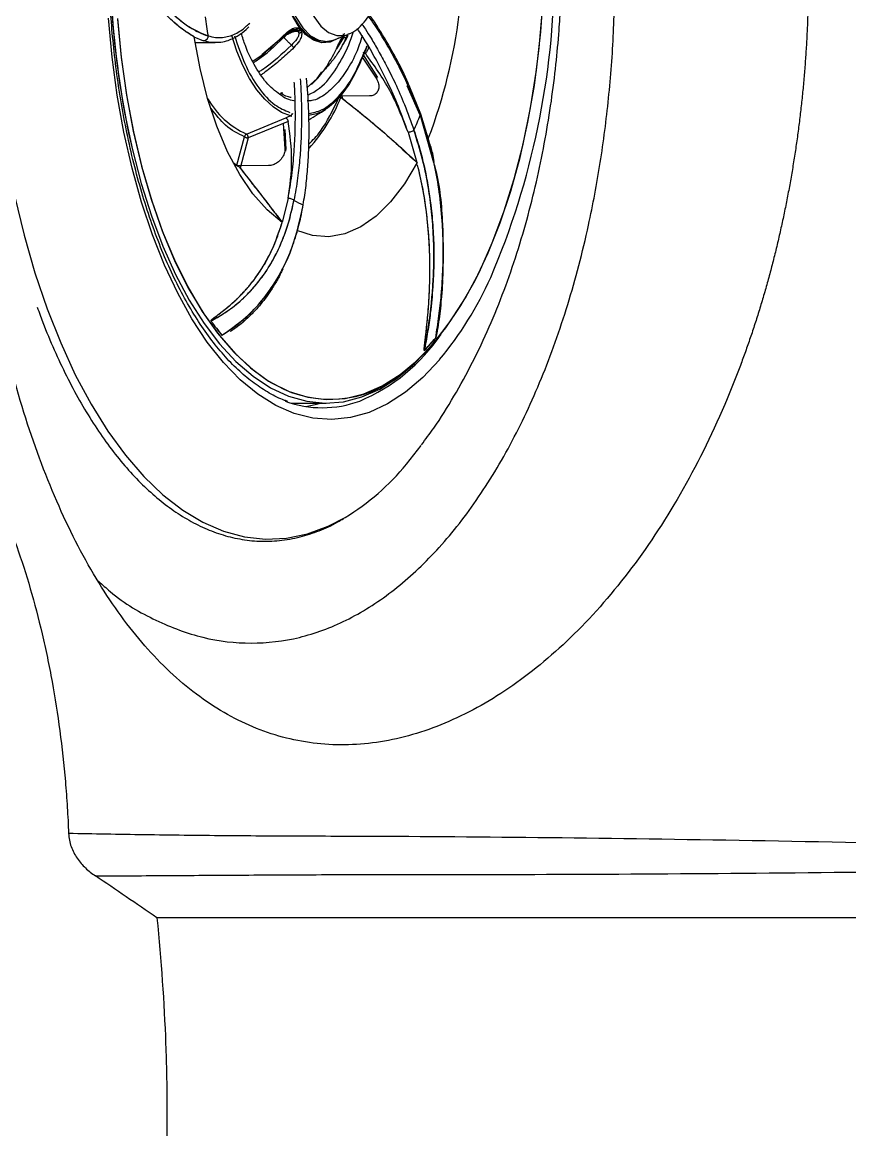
# Model space of a CAD drawing. Header units: inches. Extents: x 0 to 84, y -22 to 124.
# Drawn here: x 9.731 to 13.207, y 15.15 to 19.805 of the extents above; entities that cross this region are included whole.
import ezdxf

# ---------------------------------------------------------------- set-up
doc = ezdxf.new("R2010")
doc.units = ezdxf.units.IN
doc.header["$MEASUREMENT"] = 0
doc.layers.add('1', color=4, linetype='Continuous')
doc.layers.add('BDIM_CYAN', color=4, linetype='Continuous')

# ---------------------------------------------------------------- blocks, each defined once
blk = doc.blocks.new('2020 RELAY')
at = {"layer": '1', "color": 3, "linetype": 'Continuous', "lineweight": 25}
for points, knots in [([(13.0329, 19.54), (13.033, 19.5289), (13.0331, 19.5067), (13.0329, 19.4735), (13.0326, 19.4402), (13.032, 19.407), (13.0312, 19.3738), (13.0302, 19.3406), (13.029, 19.3074), (13.0276, 19.2743), (13.026, 19.2411), (13.0241, 19.208), (13.022, 19.175), (13.0197, 19.142), (13.0172, 19.109), (13.0145, 19.076), (13.0116, 19.0432), (13.0085, 19.0103), (13.0051, 18.9775), (13.0015, 18.9448), (12.9978, 18.9122), (12.9938, 18.8796), (12.9896, 18.8471), (12.9852, 18.8146), (12.9805, 18.7822), (12.9757, 18.7499), (12.9706, 18.7177), (12.9654, 18.6856), (12.9599, 18.6536), (12.9542, 18.6216), (12.9484, 18.5898), (12.9423, 18.558), (12.936, 18.5264), (12.9295, 18.4948), (12.9228, 18.4634), (12.9159, 18.4321), (12.9088, 18.4009), (12.9014, 18.3698), (12.8939, 18.3388), (12.8862, 18.308), (12.8783, 18.2773), (12.8702, 18.2467), (12.8619, 18.2163), (12.8534, 18.186), (12.8447, 18.1558), (12.8358, 18.1258), (12.8267, 18.0959), (12.8174, 18.0662), (12.808, 18.0366), (12.7983, 18.0072), (12.7885, 17.978), (12.7784, 17.9489), (12.7682, 17.9199), (12.7578, 17.8912), (12.7472, 17.8626), (12.7365, 17.8342), (12.7255, 17.8059), (12.7144, 17.7779), (12.7031, 17.75), (12.64, 17.5977), (12.5117, 17.335), (12.2944, 17.0022), (12.0525, 16.724), (11.7929, 16.5066), (11.5233, 16.3547), (11.2513, 16.2717), (10.9838, 16.2598), (10.7275, 16.3194), (10.4874, 16.4489), (10.2675, 16.6451), (10.071, 16.9036), (9.9003, 17.219), (9.7569, 17.5845), (9.642, 17.9927), (9.5562, 18.4346), (9.5159, 18.7685), (9.4989, 18.9732), (9.4938, 19.0435), (9.4893, 19.1141), (9.4854, 19.1849), (9.4822, 19.2558), (9.4796, 19.3269), (9.4777, 19.3981), (9.4764, 19.4693), (9.476, 19.5169), (9.4759, 19.5406)], [0, 0, 0, 0, 0.003233, 0.006466, 0.009699, 0.012933, 0.016166, 0.019399, 0.022632, 0.025865, 0.029099, 0.032332, 0.035565, 0.038798, 0.042032, 0.045265, 0.048498, 0.051731, 0.054964, 0.058198, 0.061431, 0.064664, 0.067897, 0.07113, 0.074363, 0.077596, 0.080829, 0.084062, 0.087295, 0.090528, 0.093761, 0.096994, 0.100227, 0.10346, 0.106693, 0.109926, 0.113159, 0.116391, 0.119624, 0.122857, 0.12609, 0.129322, 0.132555, 0.135787, 0.13902, 0.142253, 0.145485, 0.148718, 0.15195, 0.155183, 0.158415, 0.161648, 0.16488, 0.168112, 0.171345, 0.174577, 0.177809, 0.181042, 0.184274, 0.187506, 0.23438, 0.281255, 0.328137, 0.375025, 0.421915, 0.468798, 0.515672, 0.562545, 0.609424, 0.656306, 0.703187, 0.750065, 0.796942, 0.843826, 0.890719, 0.937613, 0.944546, 0.951479, 0.958412, 0.965344, 0.972276, 0.979208, 0.986139, 0.99307, 1, 1, 1, 1]), ([(10.0511, 16.9562), (10.0673, 16.9412), (10.1441, 16.8699), (10.2913, 16.7863), (10.49, 16.7107), (10.6927, 16.6878), (10.8948, 16.7112), (11.0933, 16.7841), (11.2834, 16.904), (11.4637, 17.068), (11.6311, 17.2749), (11.7827, 17.5218), (11.9151, 17.8036), (12.0257, 18.1138), (12.1059, 18.4208), (12.1609, 18.7132), (12.1957, 18.9844), (12.217, 19.2609), (12.2187, 19.447), (12.2195, 19.5401)], [0, 0, 0, 0, 0.017488, 0.083183, 0.148303, 0.213991, 0.279693, 0.344813, 0.410493, 0.475144, 0.540659, 0.606978, 0.672409, 0.738007, 0.803462, 0.852586, 0.901734, 0.95087, 1, 1, 1, 1]), ([(8.1482, 15.9179), (8.1518, 16.0638), (8.1594, 16.2071), (8.1774, 16.4182), (8.1844, 16.4882), (8.2005, 16.6241), (8.2096, 16.6903), (8.2296, 16.8194), (8.2406, 16.8822), (8.2585, 16.9739), (8.2648, 17.004), (8.2778, 17.0634), (8.2846, 17.0927), (8.3196, 17.2366), (8.351, 17.3412), (8.4032, 17.4832), (8.4214, 17.528), (8.4501, 17.5914), (8.46, 17.612), (8.48, 17.6516), (8.4902, 17.6706), (8.5418, 17.762), (8.5856, 17.8228), (8.6553, 17.8964), (8.6792, 17.9179), (8.7285, 17.9549), (8.7535, 17.9702), (8.8296, 18.0063), (8.8818, 18.0177), (8.949, 18.0163), (8.9625, 18.0152), (8.9898, 18.0115), (9.0035, 18.0088), (9.0447, 17.9984), (9.0722, 17.9883), (9.1546, 17.9489), (9.2095, 17.9105), (9.278, 17.8469), (9.2917, 17.8334), (9.3191, 17.8048), (9.3327, 17.7897), (9.3732, 17.7426), (9.3997, 17.7084), (9.4778, 17.5977), (9.5278, 17.5131), (9.5993, 17.3694), (9.6226, 17.3184), (9.6669, 17.2127), (9.688, 17.1578), (9.7481, 16.9869), (9.7838, 16.8648), (9.8222, 16.7014), (9.8296, 16.6681), (9.8435, 16.6012), (9.8501, 16.5675), (9.8688, 16.4655), (9.8796, 16.3966), (9.8982, 16.2566), (9.906, 16.1857), (9.9152, 16.0777), (9.9179, 16.0415), (9.9224, 15.9685), (9.9242, 15.9317), (9.9256, 15.8949)], [0, 0, 0, 0, 0.0625, 0.0625, 0.09375, 0.09375, 0.125, 0.125, 0.15625, 0.15625, 0.171875, 0.171875, 0.1875, 0.1875, 0.25, 0.25, 0.28125, 0.28125, 0.296875, 0.296875, 0.3125, 0.3125, 0.375, 0.375, 0.40625, 0.40625, 0.4375, 0.4375, 0.5, 0.5, 0.515625, 0.515625, 0.53125, 0.53125, 0.5625, 0.5625, 0.625, 0.625, 0.640625, 0.640625, 0.65625, 0.65625, 0.6875, 0.6875, 0.75, 0.75, 0.78125, 0.78125, 0.8125, 0.8125, 0.875, 0.875, 0.890625, 0.890625, 0.90625, 0.90625, 0.9375, 0.9375, 0.96875, 0.96875, 0.984375, 0.984375, 1, 1, 1, 1]), ([(17.0161, 15.7931), (16.9239, 15.7924), (16.832, 15.7928), (16.6491, 15.794), (16.558, 15.7949), (16.286, 15.7981), (16.1063, 15.8007), (15.5727, 15.8091), (15.2241, 15.8156), (14.799, 15.8239), (14.7145, 15.8256), (14.5465, 15.829), (14.4631, 15.8307), (14.2149, 15.8359), (14.052, 15.8394), (13.5714, 15.8497), (13.2617, 15.8563), (12.6645, 15.8673), (12.3772, 15.8717), (11.8252, 15.8785), (11.5605, 15.8809), (11.1805, 15.8828), (11.0568, 15.8832), (10.815, 15.884), (10.697, 15.8846), (10.4668, 15.8866), (10.3545, 15.8879), (10.1902, 15.8904), (10.1362, 15.8913), (10.0297, 15.893), (9.9773, 15.894), (9.9256, 15.8949)], [0, 0, 0, 0, 0.03125, 0.03125, 0.0625, 0.0625, 0.125, 0.125, 0.25, 0.25, 0.28125, 0.28125, 0.3125, 0.3125, 0.375, 0.375, 0.5, 0.5, 0.625, 0.625, 0.75, 0.75, 0.8125, 0.8125, 0.875, 0.875, 0.9375, 0.9375, 0.96875, 0.96875, 1, 1, 1, 1]), ([(9.9256, 15.8949), (9.9263, 15.8759), (9.9301, 15.8577), (9.9394, 15.8315), (9.9432, 15.8229), (9.9517, 15.8066), (9.9564, 15.7988), (9.9666, 15.7839), (9.9722, 15.7766), (9.984, 15.7629), (9.9902, 15.7565), (10.0095, 15.738), (10.0234, 15.727), (10.0381, 15.7171)], [0, 0, 0, 0, 0.25, 0.25, 0.375, 0.375, 0.5, 0.5, 0.625, 0.625, 0.75, 0.75, 1, 1, 1, 1]), ([(10.0381, 15.7171), (10.0887, 15.7172), (10.1401, 15.7174), (10.2444, 15.718), (10.2973, 15.7183), (10.4584, 15.7193), (10.5687, 15.7201), (10.7957, 15.7215), (10.9124, 15.7221), (11.1521, 15.7227), (11.2751, 15.7227), (11.6517, 15.7229), (11.9133, 15.7233), (12.4567, 15.726), (12.7387, 15.7281), (13.3238, 15.7339), (13.627, 15.7377), (14.0977, 15.7453), (14.2573, 15.7482), (14.5007, 15.7527), (14.5826, 15.7543), (14.7474, 15.7576), (14.8304, 15.7592), (15.2481, 15.7673), (15.5915, 15.7734), (16.1178, 15.7808), (16.2951, 15.7829), (16.5637, 15.7857), (16.6537, 15.7866), (16.7892, 15.7879), (16.8345, 15.7884), (16.9252, 15.7895), (16.9707, 15.7901), (17.0162, 15.7909)], [0, 0, 0, 0, 0.03125, 0.03125, 0.0625, 0.0625, 0.125, 0.125, 0.1875, 0.1875, 0.25, 0.25, 0.375, 0.375, 0.5, 0.5, 0.625, 0.625, 0.6875, 0.6875, 0.71875, 0.71875, 0.75, 0.75, 0.875, 0.875, 0.9375, 0.9375, 0.96875, 0.96875, 0.984375, 0.984375, 1, 1, 1, 1]), ([(10.2967, 15.5409), (10.3146, 15.3622), (10.3268, 15.1857), (10.3365, 14.9243), (10.3383, 14.8377), (10.3388, 14.7088), (10.3386, 14.6659), (10.3373, 14.5813), (10.3363, 14.5395), (10.3295, 14.3329), (10.3179, 14.1754), (10.2954, 13.9883), (10.2905, 13.9513), (10.2798, 13.8785), (10.274, 13.8425), (10.2555, 13.7373), (10.2416, 13.6704), (10.1956, 13.4795), (10.1591, 13.3648), (10.1035, 13.2391), (10.0919, 13.2149), (10.068, 13.1687), (10.0558, 13.1466), (10.0179, 13.0838), (9.9913, 13.0462), (9.9357, 12.9793), (9.9066, 12.9501), (9.8612, 12.9124), (9.8458, 12.9009), (9.8143, 12.8801), (9.7984, 12.8708), (9.7183, 12.83), (9.6518, 12.8152), (9.5663, 12.8182), (9.5491, 12.8198), (9.5144, 12.8254), (9.497, 12.8293), (9.4448, 12.8442), (9.4101, 12.8583), (9.3064, 12.913), (9.2379, 12.9658), (9.153, 13.0527), (9.1362, 13.0711), (9.1028, 13.1097), (9.0863, 13.1298), (9.0374, 13.193), (9.0055, 13.2386), (8.943, 13.337), (8.9124, 13.3897), (8.8676, 13.4742), (8.8528, 13.5032), (8.8236, 13.5632), (8.8092, 13.594), (8.7669, 13.6885), (8.7398, 13.7542), (8.688, 13.891), (8.6632, 13.9621), (8.6279, 14.0728), (8.6164, 14.1104), (8.594, 14.1868), (8.5832, 14.2254), (8.5519, 14.3426), (8.5324, 14.4224), (8.4962, 14.5856), (8.4795, 14.6689), (8.4565, 14.7965), (8.4492, 14.8396), (8.4353, 14.9262), (8.4288, 14.9696), (8.398, 15.1873), (8.3796, 15.3632), (8.3672, 15.541)], [0, 0, 0, 0, 0.0625, 0.0625, 0.09375, 0.09375, 0.109375, 0.109375, 0.125, 0.125, 0.1875, 0.1875, 0.203125, 0.203125, 0.21875, 0.21875, 0.25, 0.25, 0.3125, 0.3125, 0.328125, 0.328125, 0.34375, 0.34375, 0.375, 0.375, 0.40625, 0.40625, 0.421875, 0.421875, 0.4375, 0.4375, 0.5, 0.5, 0.515625, 0.515625, 0.53125, 0.53125, 0.5625, 0.5625, 0.625, 0.625, 0.640625, 0.640625, 0.65625, 0.65625, 0.6875, 0.6875, 0.71875, 0.71875, 0.734375, 0.734375, 0.75, 0.75, 0.78125, 0.78125, 0.8125, 0.8125, 0.828125, 0.828125, 0.84375, 0.84375, 0.875, 0.875, 0.90625, 0.90625, 0.921875, 0.921875, 0.9375, 0.9375, 1, 1, 1, 1]), ([(17.3975, 15.5409), (17.3731, 15.5409), (17.3241, 15.5409), (17.2511, 15.5409), (17.1782, 15.5409), (17.1055, 15.5409), (17.0331, 15.5409), (16.9609, 15.5409), (16.889, 15.5409), (16.8172, 15.5409), (16.7457, 15.541), (16.6744, 15.541), (16.6034, 15.541), (16.5326, 15.541), (16.462, 15.541), (16.3917, 15.541), (16.3216, 15.541), (16.2517, 15.541), (16.182, 15.541), (16.1126, 15.541), (16.0435, 15.541), (15.9745, 15.541), (15.9058, 15.541), (15.8373, 15.541), (15.7691, 15.541), (15.7011, 15.541), (15.6334, 15.541), (15.5658, 15.541), (15.4986, 15.541), (15.4315, 15.541), (15.3647, 15.541), (15.2981, 15.541), (15.2318, 15.541), (15.1657, 15.5409), (15.0999, 15.5409), (15.0343, 15.5409), (14.9689, 15.5409), (14.9038, 15.5409), (14.8389, 15.5409), (14.7742, 15.5409), (14.7098, 15.5409), (14.6457, 15.5409), (14.5817, 15.5409), (14.5181, 15.5409), (14.4546, 15.5409), (14.3914, 15.5409), (14.3285, 15.5409), (14.2657, 15.5409), (14.2033, 15.5409), (14.1411, 15.5409), (14.0791, 15.5409), (14.0173, 15.5409), (13.9558, 15.5409), (13.8946, 15.5409), (13.8336, 15.5409), (13.7728, 15.5409), (13.7123, 15.5409), (13.652, 15.5409), (13.592, 15.5409), (13.5323, 15.5409), (13.4727, 15.5409), (13.4134, 15.5409), (13.3544, 15.5409), (13.2956, 15.5409), (13.2371, 15.5409), (13.1788, 15.5409), (13.1208, 15.5409), (12.9869, 15.541), (12.7796, 15.541), (12.5032, 15.5411), (12.2329, 15.541), (11.9686, 15.5408), (11.7104, 15.5408), (11.4587, 15.5409), (11.2155, 15.541), (10.9831, 15.541), (10.7613, 15.541), (10.5905, 15.5409), (10.4646, 15.5409), (10.3797, 15.5409), (10.3243, 15.5409), (10.2966, 15.5409)], [0, 0, 0, 0, 0.008213, 0.016426, 0.024638, 0.032851, 0.041064, 0.049277, 0.05749, 0.065703, 0.073916, 0.082129, 0.090342, 0.098555, 0.106768, 0.114981, 0.123194, 0.131407, 0.139621, 0.147834, 0.156047, 0.16426, 0.172473, 0.180686, 0.188899, 0.197112, 0.205325, 0.213537, 0.22175, 0.229963, 0.238176, 0.246389, 0.254602, 0.262815, 0.271028, 0.279241, 0.287454, 0.295667, 0.30388, 0.312093, 0.320306, 0.328519, 0.336732, 0.344944, 0.353157, 0.36137, 0.369583, 0.377795, 0.386008, 0.394221, 0.402434, 0.410647, 0.418859, 0.427072, 0.435285, 0.443498, 0.451711, 0.459924, 0.468137, 0.47635, 0.484563, 0.492775, 0.500988, 0.509201, 0.517414, 0.525627, 0.53384, 0.542053, 0.582707, 0.623361, 0.664016, 0.704671, 0.745325, 0.785979, 0.82663, 0.867278, 0.907929, 0.94858, 0.96572, 0.98286, 1, 1, 1, 1])]:
    blk.add_open_spline(points, degree=3, knots=knots, dxfattribs=at)
blk.add_open_spline([(10.2965, 15.5409), (10.21, 15.6003), (10.1239, 15.6591), (10.0381, 15.7171)], degree=3, dxfattribs=at)
at = {"layer": 'BDIM_CYAN'}
for p, q in [((10.8756, 19.2746), (10.881, 19.2739)), ((10.8866, 19.2693), (10.881, 19.2739)), ((10.8896, 19.2804), (10.8986, 19.2743)), ((10.8986, 19.2743), (10.9, 19.2725)), ((10.9, 19.2725), (10.9044, 19.2617)), ((10.4514, 19.2428), (10.4917, 19.2266)), ((10.4514, 19.2428), (10.4917, 19.2266)), ((10.7376, 19.1695), (10.8301, 19.2481)), ((10.8298, 19.2417), (10.8283, 19.2436)), ((10.8882, 19.2693), (10.8866, 19.2693)), ((10.888, 19.2674), (10.8926, 19.2594)), ((10.888, 19.2674), (10.8896, 19.2674)), ((11.041, 19.2308), (11.0985, 19.2533)), ((11.0796, 19.2402), (11.051, 19.1935)), ((11.083, 19.2472), (11.0796, 19.2402)), ((11.0958, 19.2505), (11.0924, 19.2415)), ((10.4569, 19.2191), (10.5406, 19.2191)), ((11.1721, 19.1873), (11.1816, 19.2062)), ((11.1773, 19.2022), (11.1734, 19.1935)), ((11.1748, 19.1927), (11.1742, 19.1917)), ((11.1587, 19.1578), (11.22, 19.0653)), ((11.1631, 19.1674), (11.2227, 19.0721)), ((11.172, 19.1742), (11.1652, 19.1708)), ((10.9695, 19.0679), (10.9892, 19.0967)), ((10.9281, 19.0299), (10.9695, 19.0679)), ((10.8217, 19.0106), (10.8226, 19.0004)), ((11.0706, 19.0035), (11.076, 18.9841)), ((11.1895, 18.9948), (11.0734, 18.9942)), ((11.4025, 18.9137), (11.3471, 19.0369)), ((11.405, 18.9187), (11.3587, 19.0322)), ((10.6734, 18.8348), (10.8383, 18.9032)), ((10.8579, 18.9111), (10.8637, 18.9105)), ((10.8636, 18.9212), (10.868, 18.919)), ((11.4025, 18.9137), (11.4584, 18.7153)), ((11.4398, 18.8029), (11.405, 18.9186)), ((10.8478, 18.8881), (10.6803, 18.8183)), ((10.8266, 18.8792), (10.8342, 18.7719)), ((10.834, 18.8542), (10.8384, 18.7703)), ((10.6327, 18.7041), (10.665, 18.8236)), ((10.6803, 18.8183), (10.646, 18.6918)), ((11.3512, 18.842), (11.3879, 18.7156)), ((11.3512, 18.842), (11.3879, 18.7156)), ((10.8383, 18.7632), (10.8384, 18.7703)), ((10.6169, 18.7156), (10.6327, 18.7041)), ((11.3879, 18.7156), (11.3891, 18.7145)), ((11.3879, 18.7156), (11.3891, 18.7145)), ((10.62, 18.7079), (10.6421, 18.6968)), ((10.7653, 18.7021), (10.6318, 18.7014)), ((10.8476, 18.5645), (10.8222, 18.4641)), ((10.8476, 18.5645), (10.8222, 18.4641)), ((10.8608, 17.7039), (11.0081, 17.7039)), ((10.8608, 17.7039), (11.0081, 17.7039)), ((11.3451, 17.4476), (11.4067, 17.5253))]:
    blk.add_line(p, q, dxfattribs=at)
at = {"layer": 'BDIM_CYAN', "flags": 128}
for points in [[(11.484, 17.8865), (11.4135, 17.8116), (11.3403, 17.7493), (11.2648, 17.7003), (11.1877, 17.6647), (11.1094, 17.6428), (11.0306, 17.6349), (10.9517, 17.6409), (10.8733, 17.6608), (10.796, 17.6945), (10.7202, 17.7416), (10.6467, 17.802), (10.5758, 17.8752), (10.508, 17.9606), (10.4439, 18.0577), (10.3838, 18.1658), (10.3283, 18.2841), (10.2776, 18.4118), (10.2322, 18.5479), (10.1923, 18.6917), (10.1583, 18.8419), (10.1303, 18.9977), (10.1087, 19.1578), (10.0935, 19.3212)], [(11.3404, 17.8407), (11.3722, 17.8674), (11.4425, 17.9374), (11.5097, 18.0199), (11.5732, 18.1142), (11.6327, 18.2198), (11.6876, 18.3357), (11.7377, 18.4611), (11.7824, 18.5952), (11.8215, 18.7368), (11.8547, 18.885), (11.8817, 19.0387), (11.9024, 19.1967), (11.9165, 19.3579)], [(11.4618, 17.9594), (11.5288, 18.0466), (11.5921, 18.1457), (11.651, 18.2561), (11.7051, 18.3769), (11.754, 18.5072), (11.7973, 18.646), (11.8348, 18.7923), (11.866, 18.9448), (11.8909, 19.1025), (11.9091, 19.2642), (11.9206, 19.4286)], [(10.1309, 19.3169), (10.1466, 19.1564), (10.1689, 18.9993), (10.1974, 18.8469), (10.2321, 18.7003), (10.2726, 18.5604), (10.3187, 18.4285), (10.37, 18.3054), (10.4261, 18.192), (10.4866, 18.0892), (10.5511, 17.9978), (10.6191, 17.9185), (10.6901, 17.8517), (10.7635, 17.7981), (10.8301, 17.7619)], [(10.1306, 19.3207), (10.1464, 19.158), (10.169, 18.9987), (10.198, 18.8443), (10.2333, 18.6957), (10.2746, 18.5543), (10.3216, 18.4209), (10.3739, 18.2967), (10.4312, 18.1826), (10.493, 18.0795), (10.5588, 17.9881), (10.6281, 17.9091), (10.7004, 17.8432), (10.7659, 17.7965)], [(11.0604, 19.2384), (11.0589, 19.2373), (11.0243, 19.2208), (10.9888, 19.2179), (10.9537, 19.2289), (10.9201, 19.2533), (10.8892, 19.2902), (10.8621, 19.3386), (10.8396, 19.3966), (10.8226, 19.4623), (10.8116, 19.5335), (10.807, 19.6078), (10.8089, 19.6825), (10.8174, 19.7553), (10.832, 19.8236), (10.8523, 19.885), (10.8776, 19.9376), (10.9071, 19.9794)], [(11.0294, 19.2271), (11.0043, 19.2223), (10.9682, 19.2277), (10.9333, 19.2474), (10.9008, 19.2807), (10.8718, 19.3264), (10.8475, 19.3828), (10.8287, 19.4479), (10.8161, 19.5193), (10.8101, 19.5945), (10.811, 19.6707), (10.8186, 19.7452), (10.8329, 19.8153), (10.8531, 19.8784), (10.8787, 19.9324), (10.9086, 19.9751)], [(10.9792, 19.9518), (10.9504, 19.9098), (10.9261, 19.8567), (10.9072, 19.7947), (10.8944, 19.726), (10.8882, 19.6535), (10.8888, 19.5797), (10.8962, 19.5076), (10.9102, 19.44), (10.9301, 19.3794), (10.9552, 19.3282), (10.9846, 19.2883), (11.0172, 19.2613), (11.0516, 19.2482), (11.0865, 19.2495), (11.0985, 19.2533)], [(10.8811, 19.922), (10.8595, 19.8746), (10.8396, 19.8114), (10.8258, 19.7414), (10.8184, 19.6671), (10.8179, 19.5912), (10.8241, 19.5165), (10.837, 19.4457), (10.856, 19.3812), (10.8804, 19.3255), (10.9094, 19.2806), (10.9419, 19.248), (10.9767, 19.229), (11.0126, 19.2243), (11.041, 19.2308)], [(10.8228, 18.4633), (10.7597, 18.5157), (10.6999, 18.5833), (10.6443, 18.6652), (10.5936, 18.7603), (10.5486, 18.8672), (10.5097, 18.9845), (10.4777, 19.1106), (10.4529, 19.2438)], [(10.8228, 18.4633), (10.7597, 18.5157), (10.6999, 18.5833), (10.6443, 18.6652), (10.5936, 18.7603), (10.5486, 18.8672), (10.5097, 18.9845), (10.4777, 19.1106), (10.4529, 19.2438)], [(10.8579, 18.9111), (10.8205, 18.9258), (10.7842, 18.9492), (10.7493, 18.981), (10.7164, 19.0208), (10.6857, 19.0681), (10.6577, 19.1223), (10.6328, 19.1827), (10.6112, 19.2486)], [(10.154, 18.9628), (10.1621, 18.9177), (10.1935, 18.7689), (10.2307, 18.6262), (10.2736, 18.4907), (10.3218, 18.3634), (10.3749, 18.2451), (10.4326, 18.1368), (10.4944, 18.0392), (10.5599, 17.953), (10.6287, 17.8788), (10.7002, 17.8172), (10.7739, 17.7686), (10.8493, 17.7334), (10.9259, 17.7118), (11.003, 17.7039), (11.0802, 17.7099), (11.1569, 17.7297), (11.2325, 17.7631), (11.3065, 17.8099), (11.3783, 17.8698), (11.4475, 17.9423), (11.4645, 17.9626)], [(10.1764, 18.8457), (10.1935, 18.7689), (10.2308, 18.6262), (10.2736, 18.4907), (10.3218, 18.3634), (10.3749, 18.2451), (10.4326, 18.1368), (10.4944, 18.0392), (10.5599, 17.953), (10.6287, 17.8788), (10.7002, 17.8172), (10.7739, 17.7686), (10.8493, 17.7334), (10.9259, 17.7118), (11.003, 17.7039), (11.0802, 17.7099), (11.1569, 17.7297), (11.2325, 17.7631), (11.3065, 17.8099), (11.3783, 17.8698), (11.4475, 17.9423)], [(9.6674, 18.7326), (9.6986, 18.5764), (9.7387, 18.4104), (9.7845, 18.2512), (9.8359, 18.0997), (9.8925, 17.9567), (9.9539, 17.823), (10.02, 17.6994), (10.0902, 17.5866), (10.1643, 17.4851), (10.2417, 17.3956), (10.3221, 17.3185), (10.405, 17.2544), (10.49, 17.2035), (10.5765, 17.1661), (10.6641, 17.1424), (10.7523, 17.1327), (10.8405, 17.1368), (10.9284, 17.1549), (11.0155, 17.1868), (11.0866, 17.2236)], [(11.3891, 18.7145), (11.336, 18.6254), (11.2783, 18.55), (11.2169, 18.4894), (11.1525, 18.4443), (11.086, 18.4154), (11.0185, 18.4032), (10.9506, 18.4077), (10.8836, 18.4289)], [(11.3891, 18.7145), (11.336, 18.6254), (11.2783, 18.55), (11.2169, 18.4894), (11.1525, 18.4443), (11.086, 18.4154), (11.0185, 18.4032), (10.9506, 18.4077), (10.8836, 18.4289)], [(10.7659, 17.7965), (10.7752, 17.7909), (10.8518, 17.7525), (10.9298, 17.7283), (11.0084, 17.7186), (11.0872, 17.7233), (11.1654, 17.7425), (11.2426, 17.776), (11.3181, 17.8236), (11.3913, 17.8849), (11.4618, 17.9594)], [(10.9221, 17.6898), (10.9609, 17.6977), (10.9834, 17.7039)]]:
    blk.add_lwpolyline(points, dxfattribs=at)
at = {"layer": 'BDIM_CYAN'}
for centre, radius, start, end in [((13.987, 19.6235), 3.8892, 169.4498, 191.537), ((14.0336, 19.6232), 3.9354, 171.0578, 189.6609), ((9.3165, 19.6185), 2.2672, 339.3307, 6.4831), ((8.6231, 19.5438), 3.3436, 336.9076, 359.5663), ((12.5587, 19.5988), 2.0774, 187.5138, 189.7413), ((10.8891, 19.2817), 0.0143, 272.0759, 319.604), ((11.0791, 19.4205), 0.2448, 218.1455, 218.6989), ((11.0807, 19.4205), 0.2448, 218.1455, 218.6989), ((10.5397, 19.4409), 0.6079, 322.0456, 342.8628), ((10.8389, 19.2083), 0.2289, 293.4816, 321.8881), ((10.818, 19.1574), 0.3535, 209.3515, 245.8461), ((10.4194, 19.2463), 0.6988, 317.6191, 338.4272), ((10.2716, 19.3639), 1.2173, 335.1111, 338.2924), ((11.0196, 18.8259), 0.3078, 241.4295, 249.3872), ((11.0196, 18.8259), 0.3078, 241.4299, 249.3871), ((10.2846, 18.8707), 1.5515, 320.6301, 335.7106), ((11.485, 18.7296), 1.1775, 215.2814, 218.9813), ((11.485, 18.7295), 1.1775, 215.2817, 218.9835), ((10.8502, 18.4227), 0.7701, 292.7794, 326.1428), ((10.7043, 18.612), 0.9919, 316.1409, 320.2888), ((10.7127, 18.6043), 0.9805, 316.1258, 319.6508), ((10.6563, 18.653), 1.0551, 319.616, 320.24), ((8.8077, 17.4798), 2.6971, 10.2437, 10.4603), ((11.0247, 18.1938), 0.4737, 245.7516, 311.8062), ((10.9915, 18.1355), 0.451, 249.7923, 290.3575), ((10.5672, 18.0838), 1.0049, 301.1227, 320.7181)]:
    blk.add_arc(centre, radius, start, end, dxfattribs=at)
for points, knots in [([(10.846, 17.7113), (10.8416, 17.7127), (10.8156, 17.7205), (10.7686, 17.745), (10.7056, 17.7852), (10.6441, 17.8362), (10.5843, 17.8965), (10.5266, 17.9662), (10.4713, 18.0449), (10.4187, 18.1324), (10.369, 18.228), (10.3227, 18.3313), (10.2801, 18.4416), (10.2413, 18.5582), (10.2068, 18.6802), (10.1767, 18.8067), (10.1512, 18.9362), (10.1306, 19.0664), (10.1149, 19.1942), (10.1047, 19.3077), (10.0983, 19.4094), (10.094, 19.5107), (10.0935, 19.5827), (10.0931, 19.6233)], [0, 0, 0, 0, 0.011011, 0.064714, 0.117752, 0.170364, 0.222742, 0.275017, 0.327258, 0.379502, 0.431767, 0.484046, 0.536314, 0.588528, 0.640618, 0.692468, 0.743872, 0.794401, 0.842988, 0.888564, 0.921058, 0.955458, 1, 1, 1, 1]), ([(10.4529, 19.2438), (10.44, 19.2513), (10.4167, 19.2648), (10.3836, 19.2906), (10.3552, 19.3159), (10.3288, 19.3421), (10.3044, 19.3686), (10.282, 19.3949), (10.2619, 19.4198), (10.2419, 19.446), (10.2188, 19.4779), (10.1944, 19.5135), (10.1709, 19.5503), (10.153, 19.5798), (10.1403, 19.6022), (10.132, 19.6177), (10.1276, 19.6269), (10.1259, 19.6314), (10.1255, 19.6329), (10.1254, 19.6336), (10.1254, 19.6338)], [0, 0, 0, 0, 0.129192, 0.232247, 0.31224, 0.390926, 0.471292, 0.530715, 0.589837, 0.648641, 0.707111, 0.793751, 0.863677, 0.916276, 0.953866, 0.980045, 0.99375, 0.997767, 0.999092, 1, 1, 1, 1]), ([(10.1254, 19.6338), (10.16, 19.5836), (10.2291, 19.4831), (10.3304, 19.3667), (10.428, 19.2814), (10.4835, 19.2587), (10.5113, 19.2473)], [0, 0, 0, 0, 0.250185, 0.500172, 0.750054, 1, 1, 1, 1]), ([(10.4529, 19.2438), (10.4447, 19.2484), (10.4287, 19.2573), (10.4042, 19.2745), (10.38, 19.2937), (10.3556, 19.3155), (10.3306, 19.3402), (10.307, 19.3657), (10.2849, 19.3914), (10.2646, 19.4163), (10.2441, 19.443), (10.2233, 19.4716), (10.2031, 19.5008), (10.1843, 19.5293), (10.1679, 19.5552), (10.1507, 19.5838), (10.1372, 19.6074), (10.1283, 19.6254), (10.1261, 19.6309), (10.1256, 19.6327), (10.1254, 19.6334), (10.1254, 19.6337), (10.1254, 19.6338)], [0, 0, 0, 0, 0.082214, 0.160818, 0.235709, 0.310013, 0.385563, 0.462417, 0.521832, 0.581671, 0.641949, 0.702679, 0.764997, 0.820556, 0.869182, 0.910723, 0.974984, 0.992345, 0.99734, 0.998943, 0.999534, 1, 1, 1, 1]), ([(10.1254, 19.6338), (10.139, 19.6137), (10.1652, 19.5746), (10.2079, 19.5155), (10.2495, 19.4618), (10.2915, 19.4122), (10.334, 19.3666), (10.3794, 19.3242), (10.4264, 19.2882), (10.4708, 19.2615), (10.4978, 19.252), (10.5113, 19.2473)], [0, 0, 0, 0, 0.097961, 0.189925, 0.309839, 0.402127, 0.500104, 0.628591, 0.750011, 0.874986, 1, 1, 1, 1]), ([(11.0978, 19.2543), (11.1021, 19.2556), (11.119, 19.2608), (11.1448, 19.2806), (11.1738, 19.3111), (11.1979, 19.3484), (11.2173, 19.3895), (11.2329, 19.4344), (11.244, 19.4789), (11.2513, 19.5216), (11.2568, 19.5682), (11.2576, 19.6023), (11.2581, 19.6232)], [0, 0, 0, 0, 0.039355, 0.156774, 0.276178, 0.391407, 0.501168, 0.605573, 0.714848, 0.796022, 0.875307, 1, 1, 1, 1]), ([(11.4077, 17.5289), (11.4251, 17.552), (11.474, 17.6172), (11.5456, 17.7327), (11.6235, 17.8745), (11.6934, 18.0231), (11.7554, 18.1764), (11.8095, 18.333), (11.8561, 18.4919), (11.8956, 18.6521), (11.928, 18.8124), (11.9537, 18.9706), (11.9728, 19.123), (11.985, 19.2565), (11.9927, 19.3758), (11.9977, 19.4934), (11.9984, 19.5769), (11.9988, 19.6231)], [0, 0, 0, 0, 0.042205, 0.119005, 0.196871, 0.27495, 0.352305, 0.428626, 0.503754, 0.577586, 0.649944, 0.720353, 0.78738, 0.849226, 0.893234, 0.94095, 1, 1, 1, 1]), ([(11.4025, 18.9137), (11.3913, 18.943), (11.3697, 18.9994), (11.3332, 19.0793), (11.295, 19.1546), (11.2537, 19.2264), (11.2174, 19.2856), (11.1933, 19.3186), (11.1848, 19.3302)], [0, 0, 0, 0, 0.192199, 0.369611, 0.548236, 0.726521, 0.903607, 1, 1, 1, 1]), ([(11.3587, 19.0322), (11.3564, 19.0376), (11.3401, 19.0781), (11.3079, 19.1404), (11.2677, 19.2139), (11.23, 19.2753), (11.2052, 19.3145), (11.1898, 19.3356), (11.189, 19.3368)], [0, 0, 0, 0, 0.048722, 0.359291, 0.594678, 0.766789, 0.987176, 1, 1, 1, 1]), ([(10.5113, 19.2473), (10.522, 19.2447), (10.5426, 19.2398), (10.5718, 19.2401), (10.5994, 19.2451), (10.6258, 19.2552), (10.6555, 19.2719), (10.6747, 19.2902), (10.6862, 19.3011)], [0, 0, 0, 0, 0.163946, 0.315278, 0.464911, 0.618234, 0.770778, 1, 1, 1, 1]), ([(10.5402, 19.2202), (10.5486, 19.2201), (10.568, 19.2199), (10.5942, 19.2273), (10.6183, 19.2371), (10.6432, 19.2513), (10.665, 19.2663), (10.6786, 19.2818), (10.6821, 19.2858)], [0, 0, 0, 0, 0.148312, 0.342072, 0.494251, 0.639817, 0.908135, 1, 1, 1, 1]), ([(10.8301, 19.2481), (10.8385, 19.2557), (10.8509, 19.2669), (10.8675, 19.274), (10.8736, 19.2745), (10.8756, 19.2746)], [0, 0, 0, 0, 0.591554, 0.865821, 1, 1, 1, 1]), ([(10.8303, 19.2499), (10.8393, 19.2584), (10.8535, 19.272), (10.8724, 19.2805), (10.883, 19.2818), (10.8874, 19.2809), (10.8896, 19.2804)], [0, 0, 0, 0, 0.471205, 0.750514, 0.876199, 1, 1, 1, 1]), ([(10.8896, 19.2804), (10.8891, 19.2795), (10.888, 19.2777), (10.8859, 19.2757), (10.8835, 19.2742), (10.8818, 19.274), (10.881, 19.2739)], [0, 0, 0, 0, 0.245407, 0.499999, 0.754592, 1, 1, 1, 1]), ([(10.881, 19.2739), (10.8825, 19.2734), (10.8853, 19.2723), (10.8872, 19.2703), (10.8882, 19.2693)], [0, 0, 0, 0, 0.506993, 1, 1, 1, 1]), ([(11.3512, 18.842), (11.3381, 18.8785), (11.3121, 18.951), (11.2676, 19.0506), (11.2222, 19.1395), (11.1797, 19.2141), (11.1513, 19.2581), (11.1386, 19.2777)], [0, 0, 0, 0, 0.231452, 0.459525, 0.665053, 0.850313, 1, 1, 1, 1]), ([(11.1584, 19.2967), (11.1632, 19.2895), (11.176, 19.2699), (11.1989, 19.233), (11.2281, 19.1833), (11.2621, 19.1206), (11.2992, 19.0453), (11.3389, 18.9548), (11.363, 18.8875), (11.3758, 18.8516)], [0, 0, 0, 0, 0.054366, 0.147256, 0.27058, 0.411219, 0.583293, 0.777436, 1, 1, 1, 1]), ([(10.5113, 19.2473), (10.5111, 19.2447), (10.5107, 19.2407), (10.5083, 19.2358), (10.5057, 19.2324), (10.5025, 19.2297), (10.4979, 19.2272), (10.4942, 19.2268), (10.4917, 19.2266)], [0, 0, 0, 0, 0.241089, 0.371167, 0.503762, 0.635799, 0.764278, 1, 1, 1, 1]), ([(10.5113, 19.2473), (10.5111, 19.2447), (10.5107, 19.2408), (10.5084, 19.236), (10.5059, 19.2326), (10.5027, 19.2298), (10.498, 19.2272), (10.4942, 19.2268), (10.4917, 19.2266)], [0, 0, 0, 0, 0.235292, 0.36364, 0.495629, 0.628267, 0.758474, 1, 1, 1, 1]), ([(10.5406, 19.2195), (10.5397, 19.2194), (10.5242, 19.2173), (10.5075, 19.2221), (10.4917, 19.2266)], [0, 0, 0, 0, 0.0579759, 1, 1, 1, 1]), ([(10.6227, 19.2478), (10.6362, 19.2072), (10.6643, 19.123), (10.7228, 19.0251), (10.7873, 18.9539), (10.8333, 18.9348), (10.8544, 18.9259)], [0, 0, 0, 0, 0.245263, 0.51005, 0.774837, 1, 1, 1, 1]), ([(10.8202, 18.9961), (10.8007, 19.0105), (10.7613, 19.0394), (10.7103, 19.1136), (10.6728, 19.1876), (10.6566, 19.2409), (10.6511, 19.2587)], [0, 0, 0, 0, 0.28878, 0.580277, 0.860139, 1, 1, 1, 1]), ([(10.6992, 19.1412), (10.7075, 19.1466), (10.7552, 19.1775), (10.7964, 19.2172), (10.8303, 19.2499)], [0, 0, 0, 0, 0.175263, 1, 1, 1, 1]), ([(10.7019, 19.1355), (10.7056, 19.1377), (10.7528, 19.1665), (10.7929, 19.2056), (10.8298, 19.2417)], [0, 0, 0, 0, 0.078531, 1, 1, 1, 1]), ([(10.8866, 19.2693), (10.8815, 19.2689), (10.8714, 19.2683), (10.8558, 19.2629), (10.841, 19.2549), (10.8325, 19.2474), (10.8283, 19.2436)], [0, 0, 0, 0, 0.25, 0.5, 0.75, 1, 1, 1, 1]), ([(10.8298, 19.2417), (10.834, 19.2455), (10.8425, 19.253), (10.8573, 19.2611), (10.8728, 19.2664), (10.883, 19.2671), (10.888, 19.2674)], [0, 0, 0, 0, 0.25, 0.5, 0.75, 1, 1, 1, 1]), ([(10.8298, 19.2417), (10.8317, 19.2394), (10.8355, 19.2348), (10.8438, 19.2258), (10.8528, 19.2167), (10.8585, 19.2113), (10.8613, 19.2087)], [0, 0, 0, 0, 0.242922, 0.500087, 0.757204, 1, 1, 1, 1]), ([(10.8301, 19.2481), (10.8306, 19.2477), (10.8318, 19.2468), (10.8323, 19.2469), (10.8319, 19.2478), (10.8308, 19.2492), (10.8303, 19.2499)], [0, 0, 0, 0, 0.242189, 0.500001, 0.757813, 1, 1, 1, 1]), ([(10.8926, 19.2594), (10.8926, 19.2574), (10.8928, 19.2535), (10.8906, 19.2447), (10.8817, 19.2283), (10.8696, 19.2167), (10.8613, 19.2087)], [0, 0, 0, 0, 0.117217, 0.235671, 0.477768, 1, 1, 1, 1]), ([(10.9044, 19.2617), (10.9046, 19.2592), (10.905, 19.2541), (10.9029, 19.2423), (10.8937, 19.2216), (10.8801, 19.2072), (10.8715, 19.198)], [0, 0, 0, 0, 0.123898, 0.249753, 0.523032, 1, 1, 1, 1]), ([(10.8896, 19.2674), (10.8904, 19.2663), (10.8919, 19.264), (10.8923, 19.2609), (10.8926, 19.2594)], [0, 0, 0, 0, 0.493006, 1, 1, 1, 1]), ([(10.9044, 19.2617), (10.9036, 19.2612), (10.9018, 19.2602), (10.8987, 19.2593), (10.8955, 19.259), (10.8935, 19.2592), (10.8926, 19.2594)], [0, 0, 0, 0, 0.253858, 0.511348, 0.762851, 1, 1, 1, 1]), ([(11.0505, 19.1923), (11.0546, 19.2016), (11.0612, 19.2162), (11.0713, 19.2356), (11.0757, 19.2429), (11.0765, 19.2443)], [0, 0, 0, 0, 0.586539, 0.922501, 1, 1, 1, 1]), ([(11.0924, 19.2415), (11.0883, 19.2328), (11.0802, 19.2157), (11.0671, 19.1922), (11.0578, 19.1778), (11.0534, 19.171)], [0, 0, 0, 0, 0.357206, 0.699694, 1, 1, 1, 1]), ([(11.159, 19.2491), (11.155, 19.2357), (11.1404, 19.1866), (11.1062, 19.1179), (11.0735, 19.0738), (11.0576, 19.0524)], [0, 0, 0, 0, 0.1614741, 0.5929288, 1, 1, 1, 1]), ([(11.0759, 19.2085), (11.0829, 19.2188), (11.0921, 19.2323), (11.0987, 19.2471), (11.1003, 19.2506)], [0, 0, 0, 0, 0.766749, 1, 1, 1, 1]), ([(11.0839, 19.256), (11.0838, 19.2555), (11.0835, 19.2545), (11.0822, 19.2535), (11.0803, 19.2531), (11.0787, 19.2534), (11.0779, 19.2535)], [0, 0, 0, 0, 0.2454057, 0.4999977, 0.754591, 1, 1, 1, 1]), ([(11.0924, 19.2415), (11.0918, 19.2409), (11.0905, 19.2396), (11.0873, 19.2388), (11.0835, 19.2389), (11.0809, 19.2397), (11.0796, 19.2402)], [0, 0, 0, 0, 0.2421821, 0.4999954, 0.7578091, 1, 1, 1, 1]), ([(10.8613, 19.2087), (10.8228, 19.1712), (10.7802, 19.1298), (10.7302, 19.0994), (10.7254, 19.0965)], [0, 0, 0, 0, 0.905569, 1, 1, 1, 1]), ([(10.8715, 19.198), (10.8633, 19.19), (10.8471, 19.1742), (10.822, 19.1518), (10.7967, 19.1304), (10.7712, 19.1102), (10.7505, 19.0946), (10.7382, 19.0861), (10.7347, 19.0836)], [0, 0, 0, 0, 0.192255, 0.381066, 0.566474, 0.748531, 0.927293, 1, 1, 1, 1]), ([(10.8715, 19.198), (10.8709, 19.1987), (10.8697, 19.2002), (10.8671, 19.2031), (10.8641, 19.2061), (10.8622, 19.2079), (10.8613, 19.2087)], [0, 0, 0, 0, 0.242182, 0.499995, 0.757809, 1, 1, 1, 1]), ([(10.9342, 18.9211), (10.9524, 18.9247), (10.9958, 18.9335), (11.0603, 18.9883), (11.1243, 19.0744), (11.1572, 19.1541), (11.1734, 19.1935)], [0, 0, 0, 0, 0.19508, 0.4656259, 0.7361718, 1, 1, 1, 1]), ([(11.1721, 19.1873), (11.1555, 19.1469), (11.1221, 19.066), (11.0574, 18.9794), (10.9939, 18.9248), (10.9515, 18.916), (10.9344, 18.9125)], [0, 0, 0, 0, 0.271915, 0.543831, 0.815746, 1, 1, 1, 1]), ([(10.9454, 19.0427), (10.9473, 19.0444), (10.9689, 19.0644), (11.0083, 19.1115), (11.0357, 19.1639), (11.0505, 19.1923)], [0, 0, 0, 0, 0.041529, 0.481317, 1, 1, 1, 1]), ([(11.0505, 19.1923), (11.0511, 19.1929), (11.0518, 19.1937), (11.0518, 19.1948), (11.0517, 19.195)], [0, 0, 0, 0, 0.814821, 1, 1, 1, 1]), ([(11.185, 19.1997), (11.1845, 19.1973), (11.1834, 19.1925), (11.1802, 19.1852), (11.1763, 19.1785), (11.1734, 19.1756), (11.172, 19.1742)], [0, 0, 0, 0, 0.252752, 0.505505, 0.755299, 1, 1, 1, 1]), ([(11.0534, 19.171), (11.053, 19.1704), (11.0482, 19.1627), (11.038, 19.1489), (11.0234, 19.1301), (11.0083, 19.1131), (10.998, 19.1019), (10.9924, 19.0967), (10.9921, 19.0964)], [0, 0, 0, 0, 0.0227322, 0.2818492, 0.5287861, 0.7635435, 0.9861227, 1, 1, 1, 1]), ([(11.1637, 19.178), (11.1638, 19.1781), (11.1644, 19.1782), (11.1658, 19.1779), (11.1678, 19.1773), (11.17, 19.176), (11.1713, 19.1748), (11.172, 19.1742)], [0, 0, 0, 0, 0.01632, 0.244379, 0.487948, 0.742008, 1, 1, 1, 1]), ([(11.3512, 18.842), (11.3279, 18.9019), (11.2816, 19.0208), (11.2083, 19.1233), (11.172, 19.1742)], [0, 0, 0, 0, 0.503992, 1, 1, 1, 1]), ([(10.8476, 18.5645), (10.8531, 18.5961), (10.864, 18.6588), (10.8733, 18.7558), (10.8779, 18.8489), (10.8783, 18.9382), (10.8768, 19.0054), (10.8743, 19.0443), (10.8737, 19.0534)], [0, 0, 0, 0, 0.2116786, 0.4202668, 0.6082357, 0.7776681, 0.9477999, 1, 1, 1, 1]), ([(10.8986, 19.0665), (10.8995, 19.0523), (10.9012, 19.0249), (10.9027, 18.9828), (10.9038, 18.9351), (10.9038, 18.8783), (10.902, 18.81), (10.8971, 18.7325), (10.8881, 18.6449), (10.8778, 18.5867), (10.8723, 18.5556)], [0, 0, 0, 0, 0.077905, 0.150178, 0.233656, 0.344485, 0.470875, 0.625514, 0.799986, 1, 1, 1, 1]), ([(10.9112, 18.5378), (10.9153, 18.5646), (10.9232, 18.616), (10.9306, 18.6962), (10.9349, 18.7765), (10.936, 18.8587), (10.9342, 18.956), (10.9288, 19.0271), (10.9255, 19.0698)], [0, 0, 0, 0, 0.1643282, 0.3160141, 0.468737, 0.6211689, 0.7725762, 1, 1, 1, 1]), ([(11.0576, 19.0524), (11.0406, 19.0351), (11.0055, 18.9996), (10.961, 18.9748), (10.9346, 18.9742), (10.9283, 18.9741)], [0, 0, 0, 0, 0.417225, 0.859442, 1, 1, 1, 1]), ([(11.22, 19.0653), (11.223, 19.059), (11.2289, 19.0464), (11.2294, 19.0273), (11.2233, 19.0108), (11.2112, 18.9994), (11.1987, 18.9951), (11.1912, 18.9949), (11.1895, 18.9948)], [0, 0, 0, 0, 0.194941, 0.389849, 0.584536, 0.771915, 0.948108, 1, 1, 1, 1]), ([(10.8608, 18.9877), (10.8598, 18.9878), (10.8548, 18.9886), (10.838, 18.9936), (10.8229, 19.0021), (10.8151, 19.0064)], [0, 0, 0, 0, 0.1104688, 0.5447402, 1, 1, 1, 1]), ([(10.8792, 18.9734), (10.8596, 18.9765), (10.8394, 18.9798), (10.8208, 18.9956), (10.8202, 18.9961)], [0, 0, 0, 0, 0.968192, 1, 1, 1, 1]), ([(10.9346, 18.7916), (10.9514, 18.8089), (10.9983, 18.8568), (11.0353, 18.9348), (11.0591, 18.9848)], [0, 0, 0, 0, 0.359528, 1, 1, 1, 1]), ([(11.0687, 18.9879), (11.0686, 18.9879), (11.0678, 18.9883), (11.0661, 18.9885), (11.0638, 18.9884), (11.0617, 18.9878), (11.06, 18.9866), (11.0594, 18.9854), (11.0591, 18.9848)], [0, 0, 0, 0, 0.015261, 0.216872, 0.416388, 0.607686, 0.799963, 1, 1, 1, 1]), ([(11.0692, 18.9893), (11.1242, 18.9456), (11.2343, 18.8579), (11.3366, 18.7631), (11.3879, 18.7156)], [0, 0, 0, 0, 0.498712, 1, 1, 1, 1]), ([(11.076, 18.9841), (11.0912, 18.9721), (11.1298, 18.9418), (11.1844, 18.897), (11.2415, 18.8485), (11.2922, 18.804), (11.3417, 18.7592), (11.3729, 18.7298), (11.3879, 18.7156)], [0, 0, 0, 0, 0.140197, 0.356029, 0.512976, 0.68565, 0.848015, 1, 1, 1, 1]), ([(10.665, 18.8236), (10.6377, 18.8365), (10.5877, 18.8602), (10.5441, 18.9164), (10.5243, 18.9419)], [0, 0, 0, 0, 0.545788, 1, 1, 1, 1]), ([(10.8383, 18.9032), (10.8418, 18.9049), (10.8483, 18.9082), (10.8549, 18.9102), (10.8579, 18.9111)], [0, 0, 0, 0, 0.539866, 1, 1, 1, 1]), ([(10.8383, 18.9032), (10.8386, 18.9029), (10.8393, 18.9024), (10.8406, 18.901), (10.8419, 18.8993), (10.8433, 18.8973), (10.8445, 18.8952), (10.8458, 18.8928), (10.8469, 18.8904), (10.8475, 18.8888), (10.8478, 18.8881)], [0, 0, 0, 0, 0.131136, 0.260274, 0.38408, 0.500001, 0.615922, 0.739727, 0.868865, 1, 1, 1, 1]), ([(10.9348, 18.895), (10.9583, 18.909), (10.9853, 18.925), (11.0107, 18.9431), (11.014, 18.9454)], [0, 0, 0, 0, 0.873412, 1, 1, 1, 1]), ([(11.4673, 17.9782), (11.4722, 18.0089), (11.4817, 18.0684), (11.4922, 18.1666), (11.4984, 18.2636), (11.4996, 18.3627), (11.4962, 18.4644), (11.4859, 18.5747), (11.4666, 18.6914), (11.4399, 18.8046), (11.415, 18.8773), (11.4025, 18.9137)], [0, 0, 0, 0, 0.097963, 0.189912, 0.309855, 0.402131, 0.500112, 0.62854, 0.750018, 0.87499, 1, 1, 1, 1]), ([(10.8476, 18.5645), (10.855, 18.6172), (10.8699, 18.7216), (10.8551, 18.8329), (10.8478, 18.8881)], [0, 0, 0, 0, 0.503992, 1, 1, 1, 1]), ([(10.6734, 18.8348), (10.6721, 18.8342), (10.6699, 18.8333), (10.6673, 18.8304), (10.6656, 18.8273), (10.6652, 18.8248), (10.665, 18.8236)], [0, 0, 0, 0, 0.300903, 0.499866, 0.770381, 1, 1, 1, 1]), ([(10.665, 18.8236), (10.6658, 18.8229), (10.6674, 18.8215), (10.6701, 18.8204), (10.6715, 18.8199), (10.6716, 18.8198), (10.6716, 18.8198), (10.6717, 18.8198), (10.6718, 18.8197), (10.6725, 18.8196), (10.6739, 18.8191), (10.6768, 18.8184), (10.679, 18.8183), (10.6803, 18.8183)], [0, 0, 0, 0, 0.2399309, 0.4883089, 0.4911156, 0.4993845, 0.5003769, 0.5021636, 0.5081229, 0.5295884, 0.6106491, 0.7600354, 1, 1, 1, 1]), ([(10.6803, 18.8183), (10.6802, 18.8191), (10.6801, 18.8207), (10.6796, 18.8233), (10.6788, 18.826), (10.6779, 18.8284), (10.6768, 18.8308), (10.6757, 18.8325), (10.6745, 18.8341), (10.6738, 18.8345), (10.6734, 18.8348)], [0, 0, 0, 0, 0.125581, 0.250018, 0.370209, 0.500031, 0.615742, 0.750037, 0.85265, 1, 1, 1, 1]), ([(11.3512, 18.842), (11.3533, 18.8425), (11.3577, 18.8434), (11.3649, 18.8459), (11.3715, 18.8488), (11.3744, 18.8507), (11.3758, 18.8516)], [0, 0, 0, 0, 0.240996, 0.5, 0.759004, 1, 1, 1, 1]), ([(11.3512, 18.842), (11.3533, 18.8425), (11.3577, 18.8434), (11.3649, 18.8459), (11.3715, 18.8488), (11.3744, 18.8507), (11.3758, 18.8516)], [0, 0, 0, 0, 0.240961, 0.499951, 0.758968, 1, 1, 1, 1]), ([(11.3758, 18.8516), (11.385, 18.8231), (11.4025, 18.7686), (11.422, 18.6881), (11.4368, 18.6112), (11.4463, 18.5453), (11.4524, 18.4879), (11.4563, 18.4391), (11.4588, 18.3883), (11.4599, 18.3358), (11.4594, 18.2703), (11.4556, 18.1854), (11.4466, 18.0925), (11.4342, 18.0032), (11.4244, 17.951), (11.4195, 17.9247)], [0, 0, 0, 0, 0.097801, 0.186555, 0.267239, 0.348864, 0.398966, 0.450832, 0.504508, 0.560042, 0.617481, 0.712107, 0.829296, 0.914147, 1, 1, 1, 1]), ([(11.4195, 17.9247), (11.4248, 17.9534), (11.4364, 18.0157), (11.4478, 18.1032), (11.4553, 18.1873), (11.459, 18.2594), (11.46, 18.3261), (11.4589, 18.3859), (11.4562, 18.4413), (11.4518, 18.4949), (11.446, 18.5468), (11.4348, 18.6245), (11.4146, 18.7276), (11.3887, 18.8103), (11.3758, 18.8516)], [0, 0, 0, 0, 0.093709, 0.203484, 0.281445, 0.361964, 0.432567, 0.492881, 0.551489, 0.608449, 0.663815, 0.717642, 0.859157, 1, 1, 1, 1]), ([(10.8342, 18.7719), (10.8337, 18.7655), (10.8327, 18.7527), (10.8227, 18.7337), (10.8078, 18.7176), (10.7895, 18.7065), (10.7747, 18.7024), (10.767, 18.7021), (10.7653, 18.7021)], [0, 0, 0, 0, 0.1949407, 0.3898487, 0.5845358, 0.7719154, 0.9481084, 1, 1, 1, 1]), ([(11.4613, 18.7194), (11.4593, 18.7308), (11.4544, 18.7596), (11.4453, 18.7866), (11.4398, 18.8029)], [0, 0, 0, 0, 0.397029, 1, 1, 1, 1]), ([(11.4584, 18.7153), (11.4608, 18.7069), (11.4848, 18.6241), (11.4985, 18.4543), (11.5011, 18.2147), (11.4786, 18.0571), (11.4673, 17.9782)], [0, 0, 0, 0, 0.036397, 0.357424, 0.678584, 1, 1, 1, 1]), ([(10.646, 18.6918), (10.645, 18.693), (10.6436, 18.6947), (10.6412, 18.6973), (10.6393, 18.6991), (10.6374, 18.7007), (10.6356, 18.7022), (10.6339, 18.7034), (10.6331, 18.7038), (10.6327, 18.7041)], [0, 0, 0, 0, 0.275753, 0.40596, 0.527611, 0.647998, 0.763449, 0.879383, 1, 1, 1, 1]), ([(10.6421, 18.6968), (10.6739, 18.6561), (10.7377, 18.5745), (10.794, 18.5009), (10.8222, 18.4641)], [0, 0, 0, 0, 0.498712, 1, 1, 1, 1]), ([(10.646, 18.6918), (10.6549, 18.6805), (10.6773, 18.6519), (10.7086, 18.6116), (10.7411, 18.5697), (10.7695, 18.5328), (10.7969, 18.4971), (10.8139, 18.4748), (10.8222, 18.4641)], [0, 0, 0, 0, 0.140194, 0.355987, 0.512976, 0.68565, 0.848015, 1, 1, 1, 1]), ([(11.4195, 17.9247), (11.4194, 17.9246), (11.4194, 17.9246), (11.4193, 17.9246), (11.4192, 17.9246), (11.4192, 17.9247), (11.4191, 17.9249), (11.419, 17.9254), (11.419, 17.9266), (11.4191, 17.9319), (11.4202, 17.9419), (11.422, 17.9577), (11.4243, 17.9774), (11.4278, 18.0073), (11.4322, 18.0493), (11.4373, 18.1068), (11.4402, 18.1544), (11.4417, 18.191), (11.4425, 18.2137), (11.443, 18.2425), (11.4432, 18.2741), (11.4429, 18.3048), (11.4422, 18.3317), (11.44, 18.3898), (11.4332, 18.4781), (11.4168, 18.5953), (11.3995, 18.6694), (11.391, 18.7056)], [0, 0, 0, 0, 0.000424, 0.000611, 0.000796, 0.000991, 0.001207, 0.00173, 0.003251, 0.005487, 0.021979, 0.041229, 0.066447, 0.097583, 0.156285, 0.227754, 0.317459, 0.338006, 0.366927, 0.404128, 0.447448, 0.486763, 0.520832, 0.549723, 0.707464, 0.856938, 1, 1, 1, 1]), ([(11.4195, 17.9247), (11.4195, 17.9247), (11.4194, 17.9246), (11.4193, 17.9246), (11.4193, 17.9246), (11.4192, 17.9246), (11.4192, 17.9247), (11.4191, 17.9249), (11.419, 17.9255), (11.419, 17.9266), (11.4191, 17.932), (11.4201, 17.9407), (11.4215, 17.9531), (11.423, 17.9662), (11.4248, 17.9817), (11.4274, 18.0044), (11.4308, 18.0355), (11.4346, 18.0758), (11.4382, 18.1214), (11.4407, 18.1658), (11.4424, 18.2094), (11.4432, 18.2523), (11.4431, 18.3011), (11.4411, 18.3732), (11.4361, 18.442), (11.4262, 18.529), (11.4143, 18.6075), (11.3991, 18.6713), (11.3924, 18.6996)], [0, 0, 0, 0, 0.00023, 0.000434, 0.000625, 0.000813, 0.001013, 0.001236, 0.001776, 0.003348, 0.005659, 0.022688, 0.03659, 0.053538, 0.073517, 0.096501, 0.14166, 0.193644, 0.25228, 0.317374, 0.364514, 0.419357, 0.4817, 0.551319, 0.695492, 0.745452, 0.887495, 1, 1, 1, 1]), ([(10.5238, 18.0494), (10.5475, 18.0628), (10.5901, 18.0869), (10.6332, 18.1211), (10.657, 18.1425), (10.6671, 18.1521), (10.6763, 18.1611), (10.6844, 18.1694), (10.6917, 18.1771), (10.7175, 18.2055), (10.759, 18.2593), (10.8082, 18.3483), (10.8474, 18.4466), (10.8641, 18.5194), (10.8723, 18.5556)], [0, 0, 0, 0, 0.143689, 0.258956, 0.284448, 0.307987, 0.329573, 0.349205, 0.366882, 0.382606, 0.540573, 0.696139, 0.849289, 1, 1, 1, 1]), ([(10.5238, 18.0494), (10.5416, 18.0593), (10.581, 18.0812), (10.6337, 18.1207), (10.683, 18.1664), (10.7238, 18.2131), (10.763, 18.268), (10.799, 18.3309), (10.8298, 18.4017), (10.8549, 18.4762), (10.8663, 18.5282), (10.8723, 18.5556)], [0, 0, 0, 0, 0.107487, 0.23857, 0.342527, 0.450053, 0.545408, 0.666282, 0.78411, 0.886489, 1, 1, 1, 1]), ([(10.5697, 17.9888), (10.6102, 18.0174), (10.6912, 18.0745), (10.7905, 18.1985), (10.8697, 18.351), (10.8974, 18.4755), (10.9112, 18.5378)], [0, 0, 0, 0, 0.250185, 0.500172, 0.750054, 1, 1, 1, 1]), ([(10.5697, 17.9888), (10.604, 18.0125), (10.664, 18.054), (10.7395, 18.1341), (10.79, 18.2047), (10.8251, 18.2682), (10.8482, 18.3174), (10.8669, 18.3649), (10.8822, 18.4115), (10.8978, 18.467), (10.906, 18.5106), (10.9112, 18.5378)], [0, 0, 0, 0, 0.210546, 0.368628, 0.533185, 0.613167, 0.691442, 0.768096, 0.827975, 0.892833, 1, 1, 1, 1]), ([(10.8476, 18.5645), (10.8498, 18.5647), (10.8545, 18.565), (10.862, 18.5632), (10.8685, 18.5599), (10.8711, 18.557), (10.8723, 18.5556)], [0, 0, 0, 0, 0.240996, 0.5, 0.759004, 1, 1, 1, 1]), ([(10.8476, 18.5645), (10.8498, 18.5647), (10.8545, 18.565), (10.862, 18.5632), (10.8685, 18.5599), (10.8711, 18.557), (10.8723, 18.5556)], [0, 0, 0, 0, 0.240961, 0.499951, 0.758968, 1, 1, 1, 1]), ([(10.5238, 18.0494), (10.5238, 18.0495), (10.5237, 18.0496), (10.5237, 18.0498), (10.5236, 18.0499), (10.5237, 18.0501), (10.5237, 18.0503), (10.5239, 18.0508), (10.5243, 18.0516), (10.5267, 18.0545), (10.5312, 18.0582), (10.5383, 18.0639), (10.547, 18.0704), (10.5575, 18.0783), (10.5698, 18.0877), (10.5857, 18.1003), (10.6069, 18.1178), (10.633, 18.1413), (10.6635, 18.1722), (10.699, 18.2135), (10.7399, 18.2715), (10.7854, 18.3532), (10.8094, 18.4238), (10.8228, 18.4633)], [0, 0, 0, 0, 0.000416, 0.0006, 0.00078, 0.000969, 0.001177, 0.001677, 0.003122, 0.005243, 0.020905, 0.037848, 0.05999, 0.087307, 0.118997, 0.156131, 0.213741, 0.290149, 0.37321, 0.479469, 0.616934, 0.78586, 1, 1, 1, 1]), ([(10.5238, 18.0494), (10.5238, 18.0495), (10.5237, 18.0496), (10.5237, 18.0498), (10.5237, 18.0499), (10.5237, 18.0501), (10.5237, 18.0503), (10.5239, 18.0508), (10.5243, 18.0515), (10.5265, 18.0543), (10.5309, 18.0579), (10.5378, 18.0635), (10.5461, 18.0697), (10.559, 18.0795), (10.5778, 18.0938), (10.603, 18.1144), (10.624, 18.1331), (10.6399, 18.1484), (10.6501, 18.1587), (10.6622, 18.1715), (10.6755, 18.1862), (10.6882, 18.2014), (10.6988, 18.2147), (10.7216, 18.245), (10.7543, 18.2956), (10.7936, 18.3745), (10.8129, 18.4332), (10.8228, 18.4633)], [0, 0, 0, 0, 0.0004, 0.000576, 0.00075, 0.000931, 0.001131, 0.001611, 0.002997, 0.005031, 0.020048, 0.036526, 0.057769, 0.083747, 0.136768, 0.204479, 0.286483, 0.310738, 0.34021, 0.374837, 0.418209, 0.460123, 0.493645, 0.518883, 0.683343, 0.838295, 1, 1, 1, 1]), ([(10.825, 18.2672), (10.8217, 18.2599), (10.8117, 18.2382), (10.7926, 18.2048), (10.7622, 18.1569), (10.7241, 18.1079), (10.6837, 18.0664), (10.6515, 18.0383), (10.6271, 18.0201), (10.6116, 18.0089), (10.604, 18.0047), (10.6038, 18.0046)], [0, 0, 0, 0, 0.061818, 0.184726, 0.309062, 0.528171, 0.713836, 0.822349, 0.917015, 0.997524, 1, 1, 1, 1]), ([(11.496, 18.2204), (11.4958, 18.2135), (11.4949, 18.1873), (11.4912, 18.1439), (11.486, 18.0925), (11.4797, 18.044), (11.4741, 18.0082), (11.4698, 17.9864), (11.4683, 17.9806), (11.4677, 17.979), (11.4675, 17.9785), (11.4674, 17.9783), (11.4673, 17.9782)], [0, 0, 0, 0, 0.0830425, 0.3190728, 0.5294744, 0.7137911, 0.9193342, 0.9750061, 0.9911719, 0.9964395, 0.9984164, 1, 1, 1, 1]), ([(11.4673, 17.9782), (11.4674, 17.9783), (11.4675, 17.9784), (11.4677, 17.9789), (11.4682, 17.9804), (11.4696, 17.9857), (11.4736, 18.0054), (11.4784, 18.0353), (11.4837, 18.0745), (11.4883, 18.1142), (11.4927, 18.1604), (11.4948, 18.1936), (11.4959, 18.2112)], [0, 0, 0, 0, 0.0015057, 0.0033838, 0.0083811, 0.0236865, 0.0762779, 0.2698475, 0.4111267, 0.5804314, 0.7771727, 1, 1, 1, 1]), ([(9.794, 18.1072), (9.798, 18.0959), (9.8164, 18.0434), (9.8528, 17.9554), (9.9032, 17.844), (9.9572, 17.7394), (10.0142, 17.6416), (10.0742, 17.5512), (10.137, 17.4685), (10.2024, 17.3938), (10.2703, 17.3275), (10.3405, 17.2697), (10.4131, 17.2208), (10.488, 17.181), (10.5652, 17.1509), (10.6449, 17.1309), (10.7271, 17.1217), (10.812, 17.1244), (10.8961, 17.1392), (10.978, 17.1664), (11.0387, 17.1929), (11.0721, 17.214), (11.08, 17.219)], [0, 0, 0, 0, 0.014282, 0.065978, 0.11782, 0.169765, 0.221785, 0.273869, 0.326022, 0.378262, 0.430631, 0.483195, 0.536054, 0.589355, 0.643298, 0.698158, 0.75429, 0.812115, 0.872058, 0.927415, 0.982876, 1, 1, 1, 1]), ([(10.7025, 18.0864), (10.6982, 18.0819), (10.6864, 18.0695), (10.667, 18.0517), (10.6453, 18.0336), (10.6275, 18.0202), (10.6168, 18.0131), (10.6128, 18.0104)], [0, 0, 0, 0, 0.152881, 0.422465, 0.663061, 0.873926, 1, 1, 1, 1])]:
    blk.add_open_spline(points, degree=3, knots=knots, dxfattribs=at)
for points in [[(10.8986, 19.2743), (10.8978, 19.2736), (10.8964, 19.2721), (10.8937, 19.2705), (10.8909, 19.2695), (10.8891, 19.2693), (10.8882, 19.2693)], [(11.1734, 19.1935), (11.1737, 19.1929), (11.1744, 19.1916), (11.1744, 19.1899), (11.1737, 19.1884), (11.1727, 19.1877), (11.1721, 19.1873)], [(10.8636, 18.9212), (10.8635, 18.9202), (10.8632, 18.9182), (10.862, 18.9154), (10.8602, 18.9129), (10.8587, 18.9117), (10.8579, 18.9111)]]:
    blk.add_open_spline(points, degree=3, dxfattribs=at)

msp = doc.modelspace()

# ---------------------------------------------------------------- block references
msp.add_blockref('2020 RELAY', (0, 0.5))

doc.saveas('drawing.dxf')
